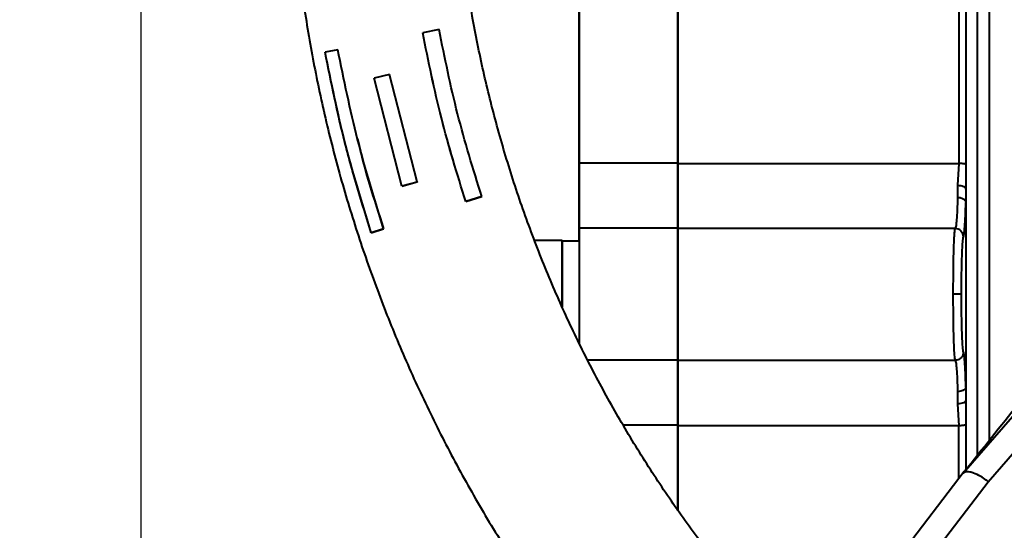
# Model space of a CAD drawing. Header units: millimetres. Extents: x 1852 to 4288, y 681 to 2404.
# Drawn here: x 2700 to 2819.7, y 1038.4 to 1100.5 of the extents above; entities that cross this region are included whole.
import ezdxf

# ---------------------------------------------------------------- set-up
doc = ezdxf.new("R2010")
doc.units = ezdxf.units.MM
doc.layers.add('AM_5', color=3, linetype='Continuous', lineweight=25)
doc.styles.add('SLDTEXTSTYLE1', font='txt.shx', dxfattribs={"width": 0.7, "bigfont": 'gbcbig.shx'})
doc.dimstyles.new('SLDDIMSTYLE12$0', dxfattribs={"dimtxt": 12, "dimasz": 10, "dimexe": 0, "dimexo": 0.0625, "dimgap": 0.875, "dimtad": 1, "dimdec": 1, "dimlfac": 1.8, "dimrnd": 1e-09, "dimzin": 12, "dimdsep": 46, "dimtxsty": 'SLDTEXTSTYLE1', "dimcen": 0.09, "dimdle": 8.16, "dimclrd": 3, "dimclre": 3, "dimadec": 0, "dimazin": 3, "dimtfac": 1, "dimtdec": 1, "dimtofl": 0, "dimtmove": 0, "dimatfit": 3, "dimfxl": 0, "dimfrac": 2, "dimtolj": 1, "dimlwd": 5, "dimlwe": 5, "dimarcsym": 0})

# ---------------------------------------------------------------- blocks, each defined once
blk = doc.blocks.new('*D99')
at = {"layer": 'AM_5', "color": 3, "lineweight": 5, "transparency": 16777216}
blk.add_line((2902.72, 1125.53), (2714.73, 1125.53), dxfattribs=at)
at = {"layer": 'AM_5', "color": 3, "linetype": 'Continuous', "lineweight": 5, "transparency": 16777216}
for p, q in [((2714.73, 1115.53), (2714.73, 893.92)), ((2856.98, 883.92), (2714.73, 883.92))]:
    blk.add_line(p, q, dxfattribs=at)
at = {"layer": 'AM_5', "color": 3, "transparency": 16777216}
for points in [[(2713.06, 1115.53), (2716.4, 1115.53), (2714.73, 1125.53)], [(2713.06, 893.92), (2716.4, 893.92), (2714.73, 883.92)]]:
    blk.add_solid(points, dxfattribs=at)
at = {"layer": 'Defpoints', "color": 0, "transparency": 16777216}
for p in [(2902.79, 1125.53), (2714.73, 883.92), (2857.04, 883.92)]:
    blk.add_point(p, dxfattribs=at)
at = {"layer": 'AM_5', "color": 0, "transparency": 16777216, "insert": (2707.85, 951.2), "char_height": 12, "attachment_point": 5, "rotation": 90, "style": 'SLDTEXTSTYLE1'}
blk.add_mtext('\\A1;245', dxfattribs=at)

msp = doc.modelspace()

# ---------------------------------------------------------------- linework, layer by layer
at = {"color": 7, "linetype": 'Continuous', "lineweight": 25}
for p, q in [((2750.979, 1099.268), (2748.984, 1098.874)), ((2748.984, 1098.874), (2748.984, 1098.869)), ((2738.665, 1096.824), (2737.118, 1096.513)), ((2737.118, 1096.513), (2737.118, 1096.511)), ((2744.959, 1093.789), (2743.097, 1093.376)), ((2746.452, 1080.26), (2743.097, 1093.376)), ((2743.097, 1093.376), (2743.097, 1093.373)), ((2746.452, 1080.257), (2743.097, 1093.373)), ((2748.297, 1080.747), (2744.959, 1093.789)), ((2768.027, 1083.066), (2780.027, 1083.066)), ((2780.027, 1082.996), (2814.161, 1082.996)), ((2814.161, 1082.996), (2814.027, 1080.344)), ((2815.027, 1082.892), (2815.027, 1079.871)), ((2746.452, 1080.26), (2748.297, 1080.747)), ((2748.297, 1080.744), (2746.452, 1080.257)), ((2746.452, 1080.257), (2746.452, 1080.26)), ((2748.297, 1080.747), (2748.297, 1080.744)), ((2814.951, 1080.052), (2815.027, 1079.871)), ((2814.958, 1080.044), (2815.028, 1080.246)), ((2815.027, 1079.871), (2815.027, 1080.243)), ((2754.224, 1078.363), (2756.156, 1078.997)), ((2756.156, 1078.991), (2754.224, 1078.358)), ((2756.156, 1078.997), (2756.156, 1078.991)), ((2815.027, 1079.871), (2815.027, 1078.265)), ((2754.224, 1078.358), (2754.224, 1078.363)), ((2815.027, 1078.265), (2815.027, 1067.065)), ((2742.734, 1074.573), (2744.232, 1075.07)), ((2744.232, 1075.068), (2742.734, 1074.571)), ((2742.734, 1074.571), (2742.734, 1074.573)), ((2744.232, 1075.07), (2744.232, 1075.068)), ((2780.027, 1075.128), (2768.027, 1075.128)), ((2813.738, 1075.078), (2780.027, 1075.078)), ((2765.927, 1073.633), (2762.615, 1073.633)), ((2768.027, 1073.573), (2765.927, 1073.573)), ((2815.027, 1067.065), (2815.027, 1055.865)), ((2814.72, 1045.388), (2831.405, 1064.625)), ((2817.74, 1044.321), (2834.397, 1063.483)), ((2769.014, 1059.138), (2780.027, 1059.138)), ((2780.027, 1059.088), (2813.738, 1059.088)), ((2815.027, 1055.865), (2815.027, 1054.255)), ((2814.027, 1053.786), (2814.161, 1051.13)), ((2815.028, 1053.879), (2814.958, 1054.083)), ((2815.027, 1054.255), (2815.027, 1051.231)), ((2780.027, 1051.2), (2773.393, 1051.2)), ((2815.027, 1051.231), (2815.027, 1045.748)), ((2814.161, 1051.13), (2780.027, 1051.13)), ((2814.834, 1045.554), (2799.164, 1025.084)), ((2796.986, 1017.273), (2817.74, 1044.321))]:
    msp.add_line(p, q, dxfattribs=at)
at = {"color": 7, "linetype": 'Continuous', "lineweight": 25, "flags": 128}
for points in [[(2768.026, 1142.977), (2768.026, 1141.719), (2768.026, 1140.115), (2768.027, 1138.173), (2768.027, 1135.903), (2768.027, 1133.314), (2768.027, 1130.419), (2768.027, 1127.232), (2768.027, 1123.766), (2768.027, 1120.038), (2768.027, 1116.065), (2768.027, 1111.866), (2768.027, 1107.46), (2768.027, 1102.867), (2768.027, 1098.109), (2768.027, 1093.208), (2768.027, 1088.186), (2768.027, 1083.066)], [(2780.027, 1083.066), (2780.027, 1088.186), (2780.027, 1093.208), (2780.027, 1098.109), (2780.027, 1102.867), (2780.027, 1107.46), (2780.027, 1111.866), (2780.027, 1116.065), (2780.027, 1120.038), (2780.027, 1123.766), (2780.027, 1127.232), (2780.027, 1130.419), (2780.027, 1133.314), (2780.027, 1135.903), (2780.027, 1138.173), (2780.027, 1140.115), (2780.026, 1141.719), (2780.026, 1142.977)], [(2814.16, 1142.779), (2814.16, 1141.531), (2814.16, 1139.938), (2814.161, 1138.007), (2814.161, 1135.747), (2814.161, 1133.168), (2814.161, 1130.283), (2814.161, 1127.104), (2814.161, 1123.646), (2814.161, 1119.927), (2814.161, 1115.961), (2814.161, 1111.769), (2814.161, 1107.369), (2814.161, 1102.782), (2814.161, 1098.029), (2814.161, 1093.131), (2814.161, 1088.113), (2814.161, 1082.996)], [(2815.026, 1142.289), (2815.026, 1141.05), (2815.027, 1139.467), (2815.027, 1137.548), (2815.027, 1135.303), (2815.027, 1132.74), (2815.027, 1129.874), (2815.027, 1126.715), (2815.027, 1123.28), (2815.027, 1119.584), (2815.027, 1115.645), (2815.027, 1111.48), (2815.027, 1107.108), (2815.027, 1102.55), (2815.027, 1097.828), (2815.027, 1092.962), (2815.027, 1087.976), (2815.027, 1082.892)], [(2768.027, 1073.573), (2768.027, 1077.095), (2768.027, 1082.013), (2768.027, 1086.854), (2768.027, 1091.595), (2768.027, 1096.212), (2768.027, 1100.68), (2768.027, 1104.978), (2768.027, 1109.082), (2768.027, 1112.973), (2768.027, 1116.63), (2768.027, 1120.035), (2768.027, 1123.171), (2768.027, 1126.021), (2768.027, 1128.57), (2768.027, 1130.807), (2768.026, 1132.719), (2768.026, 1134.297), (2768.026, 1135.533), (2768.026, 1136.42), (2768.026, 1136.955), (2768.026, 1137.133)], [(2817.855, 1103.696), (2817.855, 1099.144), (2817.855, 1094.441), (2817.855, 1089.609), (2817.855, 1084.67), (2817.855, 1079.649), (2817.855, 1074.568), (2817.855, 1069.451), (2817.855, 1064.323), (2817.855, 1059.206), (2817.855, 1054.125), (2817.855, 1049.3)], [(2816.441, 1047.555), (2816.441, 1051.81), (2816.441, 1056.895), (2816.441, 1062.026), (2816.441, 1067.179), (2816.441, 1072.332), (2816.441, 1077.459), (2816.441, 1082.537), (2816.441, 1087.542), (2816.441, 1092.451), (2816.441, 1097.241), (2816.441, 1101.891)], [(2768.027, 1083.066), (2768.027, 1081.476), (2768.027, 1079.987), (2768.027, 1078.639), (2768.027, 1077.47), (2768.027, 1076.511), (2768.027, 1075.789), (2768.027, 1075.324), (2768.027, 1075.128)], [(2780.027, 1083.066), (2780.027, 1081.476), (2780.027, 1079.987), (2780.027, 1078.639), (2780.027, 1077.47), (2780.027, 1076.511), (2780.027, 1075.789), (2780.027, 1075.324), (2780.027, 1075.128)], [(2814.027, 1080.344), (2814.027, 1080.151), (2814.027, 1079.961), (2814.027, 1079.774), (2814.027, 1079.589), (2814.027, 1079.406), (2814.027, 1079.227), (2814.027, 1079.05), (2814.027, 1078.876)], [(2768.027, 1075.128), (2768.027, 1074.875), (2768.027, 1074.252), (2768.027, 1073.286), (2768.027, 1072.026), (2768.027, 1070.532), (2768.027, 1068.874), (2768.027, 1067.133), (2768.027, 1065.392), (2768.027, 1063.734), (2768.027, 1062.24), (2768.027, 1061.159)], [(2780.027, 1059.138), (2780.027, 1059.391), (2780.027, 1060.014), (2780.027, 1060.979), (2780.027, 1062.24), (2780.027, 1063.734), (2780.027, 1065.392), (2780.027, 1067.133), (2780.027, 1068.874), (2780.027, 1070.532), (2780.027, 1072.026), (2780.027, 1073.286), (2780.027, 1074.252), (2780.027, 1074.875), (2780.027, 1075.128)], [(2765.927, 1073.633), (2765.927, 1073.589), (2765.927, 1073.241), (2765.927, 1072.564), (2765.927, 1071.594), (2765.927, 1070.383), (2765.927, 1068.997), (2765.927, 1067.511), (2765.927, 1066.004), (2765.927, 1065.56)], [(2765.927, 1065.577), (2765.927, 1066.524), (2765.927, 1068.03), (2765.927, 1069.486), (2765.927, 1070.814), (2765.927, 1071.941), (2765.927, 1072.804), (2765.927, 1073.358), (2765.927, 1073.571), (2765.927, 1073.573)], [(2780.027, 1058.727), (2780.027, 1058.477), (2780.027, 1057.755), (2780.027, 1056.796), (2780.027, 1055.627), (2780.027, 1054.279), (2780.027, 1052.79), (2780.027, 1051.2)], [(2814.027, 1055.257), (2814.027, 1055.083), (2814.027, 1054.906), (2814.027, 1054.725), (2814.027, 1054.543), (2814.027, 1054.357), (2814.027, 1054.169), (2814.027, 1053.978), (2814.027, 1053.786)], [(2780.027, 1040.807), (2780.027, 1041.058), (2780.027, 1046.08), (2780.027, 1051.2)], [(2814.161, 1044.666), (2814.161, 1046.007), (2814.161, 1051.13)]]:
    msp.add_lwpolyline(points, dxfattribs=at)
at = {"color": 7, "linetype": 'Continuous', "lineweight": 25}
msp.add_arc((2813.741, 940.469), 126.631, 89.65559, 90.10778, dxfattribs=at)
for points, knots in [([(2902.594, 956.935), (2905.154, 956.96), (2908.734, 956.995), (2914.004, 957.274), (2918.468, 957.609), (2923.784, 958.175), (2929.353, 958.948), (2935.167, 959.958), (2941.138, 961.214), (2947.214, 962.725), (2953.352, 964.495), (2959.517, 966.53), (2965.681, 968.829), (2971.817, 971.394), (2977.906, 974.225), (2983.925, 977.319), (2989.858, 980.673), (2995.687, 984.285), (3001.397, 988.151), (3006.972, 992.265), (3012.4, 996.622), (3017.665, 1001.216), (3022.757, 1006.041), (3027.661, 1011.089), (3032.368, 1016.352), (3036.866, 1021.822), (3041.144, 1027.49), (3045.193, 1033.347), (3049.003, 1039.384), (3052.564, 1045.589), (3055.87, 1051.954), (3058.91, 1058.467), (3061.68, 1065.116), (3064.17, 1071.89), (3066.375, 1078.778), (3068.29, 1085.767), (3069.909, 1092.844), (3071.226, 1099.998), (3072.239, 1107.215), (3072.944, 1114.482), (3073.337, 1121.786), (3073.415, 1129.114), (3073.178, 1136.452), (3072.624, 1143.787), (3071.752, 1151.105), (3070.562, 1158.392), (3069.054, 1165.634), (3067.229, 1172.819), (3065.088, 1179.932), (3062.634, 1186.959), (3059.87, 1193.888), (3056.797, 1200.704), (3053.42, 1207.395), (3049.742, 1213.947), (3045.768, 1220.347), (3041.503, 1226.582), (3036.952, 1232.64), (3032.12, 1238.508), (3027.013, 1244.175), (3021.637, 1249.627), (3016.19, 1254.675), (3010.717, 1259.327), (3005.258, 1263.597), (2999.633, 1267.639), (2993.852, 1271.447), (2987.924, 1275.016), (2981.862, 1278.338), (2975.676, 1281.408), (2969.38, 1284.221), (2962.986, 1286.773), (2956.511, 1289.059), (2949.973, 1291.076), (2943.398, 1292.818), (2936.825, 1294.283), (2930.331, 1295.465), (2924.042, 1296.362), (2918.518, 1296.945), (2913.635, 1297.313), (2908.811, 1297.552), (2902.837, 1297.67), (2897.32, 1297.559), (2892.051, 1297.287), (2887.587, 1296.95), (2882.27, 1296.385), (2876.701, 1295.612), (2870.888, 1294.602), (2864.917, 1293.345), (2858.841, 1291.835), (2852.703, 1290.064), (2846.538, 1288.03), (2840.374, 1285.73), (2834.237, 1283.165), (2828.149, 1280.335), (2822.13, 1277.241), (2816.197, 1273.886), (2810.368, 1270.274), (2804.658, 1266.409), (2799.082, 1262.295), (2793.655, 1257.937), (2788.389, 1253.343), (2783.298, 1248.519), (2778.393, 1243.471), (2773.686, 1238.208), (2769.189, 1232.738), (2764.91, 1227.07), (2760.862, 1221.213), (2757.052, 1215.176), (2753.49, 1208.97), (2750.185, 1202.605), (2747.143, 1196.093), (2744.381, 1189.442), (2742.044, 1183.16), (2740.765, 1179.055), (2740.202, 1177.246)], [0, 0, 0, 0, 0.01020738, 0.01427401, 0.02103699, 0.02805607, 0.03558666, 0.0434511, 0.05157826, 0.05991132, 0.06840986, 0.07704394, 0.08579098, 0.09463359, 0.10355821, 0.11255405, 0.12161242, 0.13072624, 0.1398897, 0.14909794, 0.15834689, 0.16763314, 0.17695375, 0.18630622, 0.19568842, 0.20509849, 0.21453484, 0.22399606, 0.23348097, 0.24298851, 0.25251779, 0.26206801, 0.27163852, 0.28122873, 0.29083816, 0.30046642, 0.31011319, 0.31977821, 0.32946132, 0.33916239, 0.34888138, 0.35861831, 0.36837328, 0.37814642, 0.38793798, 0.39774825, 0.40757761, 0.41742653, 0.42729557, 0.4371854, 0.4470968, 0.45703069, 0.46698816, 0.47697044, 0.48697902, 0.49701559, 0.50708218, 0.51718117, 0.52731537, 0.53748817, 0.54770366, 0.5569145, 0.56612256, 0.57532659, 0.5845258, 0.59371913, 0.60290519, 0.61208206, 0.62124705, 0.63039624, 0.63952364, 0.64861966, 0.65766788, 0.66663751, 0.67546331, 0.68397889, 0.69196332, 0.69760555, 0.70350123, 0.71121989, 0.72142727, 0.72549391, 0.73225688, 0.73927596, 0.74680655, 0.754671, 0.76279816, 0.77113122, 0.77962976, 0.78826384, 0.79701087, 0.80585349, 0.81477811, 0.82377394, 0.83283231, 0.84194614, 0.85110959, 0.86031783, 0.86956679, 0.87885303, 0.88817364, 0.89752611, 0.90690831, 0.91631839, 0.92575473, 0.93521596, 0.94470086, 0.95420841, 0.96373768, 0.97328791, 0.98285841, 0.99244862, 1, 1, 1, 1]), ([(2794.443, 1023.343), (2793.482, 1024.343), (2790.993, 1026.936), (2787.211, 1031.349), (2783.08, 1036.552), (2779.179, 1041.957), (2775.509, 1047.544), (2772.083, 1053.305), (2768.909, 1059.228), (2765.995, 1065.304), (2763.35, 1071.518), (2760.982, 1077.861), (2758.898, 1084.318), (2757.103, 1090.877), (2755.603, 1097.525), (2754.404, 1104.249), (2753.51, 1111.035), (2752.924, 1117.869), (2752.651, 1124.737), (2752.692, 1131.624), (2753.049, 1138.517), (2753.724, 1145.401), (2754.718, 1152.261), (2756.029, 1159.083), (2757.658, 1165.852), (2759.604, 1172.554), (2761.864, 1179.173), (2764.436, 1185.697), (2767.317, 1192.11), (2770.503, 1198.397), (2773.991, 1204.546), (2777.776, 1210.542), (2781.852, 1216.371), (2786.215, 1222.02), (2790.859, 1227.476), (2795.778, 1232.725), (2800.787, 1237.581), (2805.842, 1242.053), (2810.901, 1246.151), (2816.127, 1250.027), (2821.521, 1253.658), (2825.997, 1256.456), (2828.722, 1257.952), (2829.548, 1258.406)], [0, 0, 0, 0, 0.0151775, 0.0393292, 0.0635604, 0.0878663, 0.1122429, 0.1366868, 0.161195, 0.1857649, 0.2103945, 0.2350819, 0.2598255, 0.2846241, 0.3094766, 0.3343824, 0.3593409, 0.3843518, 0.409415, 0.4345306, 0.4596989, 0.4849206, 0.5101965, 0.5355275, 0.5609152, 0.5863611, 0.6118672, 0.6374358, 0.6630699, 0.6887726, 0.714548, 0.7404006, 0.7663359, 0.7923603, 0.8184816, 0.8447092, 0.8710544, 0.8948026, 0.918543, 0.942272, 0.9659875, 0.9896862, 1, 1, 1, 1]), ([(2780.027, 1071.133), (2780.027, 1072.92), (2780.027, 1077.855), (2780.027, 1085.795), (2780.027, 1094.764), (2780.027, 1103.252), (2780.027, 1111.119), (2780.027, 1118.229), (2780.027, 1124.462), (2780.027, 1129.707), (2780.027, 1133.885), (2780.026, 1136.892), (2780.026, 1138.783), (2780.026, 1139.008), (2780.026, 1139.119)], [0, 0, 0, 0, 0.0491193, 0.1356914, 0.2222635, 0.3088355, 0.3954076, 0.4819796, 0.5685517, 0.6551237, 0.7416958, 0.8282679, 0.9148399, 1, 1, 1, 1]), ([(2732.724, 1128.427), (2732.708, 1127.435), (2732.652, 1123.996), (2732.888, 1118.107), (2733.427, 1110.773), (2734.303, 1103.455), (2735.493, 1096.168), (2737.001, 1088.925), (2738.826, 1081.741), (2740.966, 1074.628), (2743.42, 1067.6), (2746.185, 1060.672), (2749.258, 1053.855), (2752.635, 1047.165), (2756.313, 1040.613), (2760.286, 1034.213), (2764.551, 1027.978), (2769.102, 1021.919), (2773.934, 1016.051), (2779.041, 1010.385), (2784.418, 1004.932), (2789.865, 999.885), (2795.338, 995.232), (2800.796, 990.963), (2806.421, 986.921), (2812.203, 983.112), (2818.13, 979.544), (2824.193, 976.222), (2830.378, 973.152), (2836.675, 970.338), (2843.069, 967.786), (2849.544, 965.5), (2856.082, 963.484), (2862.657, 961.741), (2869.229, 960.277), (2875.723, 959.095), (2882.013, 958.198), (2887.536, 957.614), (2892.419, 957.248), (2897.243, 957.001), (2900.658, 956.959), (2902.594, 956.935)], [0, 0, 0, 0, 0.01109766, 0.03845632, 0.06586598, 0.09332727, 0.12084104, 0.14840835, 0.17603052, 0.20370911, 0.23144601, 0.25924341, 0.28710389, 0.31503048, 0.34302669, 0.37109662, 0.39924508, 0.42747773, 0.45580122, 0.48422349, 0.51275401, 0.54140426, 0.56723687, 0.59306169, 0.61887522, 0.6446752, 0.67045871, 0.69622182, 0.72195917, 0.74766321, 0.77332291, 0.7989215, 0.8244321, 0.84980864, 0.87496476, 0.89971751, 0.9236002, 0.94599323, 0.96181736, 0.97835234, 1, 1, 1, 1]), ([(2756.156, 1078.997), (2755.124, 1082.324), (2753.055, 1088.993), (2751.672, 1095.837), (2750.979, 1099.268)], [0, 0, 0, 0, 0.498853, 1, 1, 1, 1]), ([(2754.224, 1078.363), (2753.179, 1081.729), (2751.085, 1088.477), (2749.685, 1095.403), (2748.984, 1098.874)], [0, 0, 0, 0, 0.4988559, 1, 1, 1, 1]), ([(2754.224, 1078.358), (2753.177, 1081.732), (2751.083, 1088.481), (2749.683, 1095.406), (2748.984, 1098.869)], [0, 0, 0, 0, 0.5000003, 1, 1, 1, 1]), ([(2744.232, 1075.07), (2743.114, 1078.673), (2740.894, 1085.831), (2739.405, 1093.176), (2738.665, 1096.824)], [0, 0, 0, 0, 0.5034187, 1, 1, 1, 1]), ([(2742.734, 1074.573), (2741.606, 1078.211), (2739.366, 1085.43), (2737.863, 1092.838), (2737.118, 1096.513)], [0, 0, 0, 0, 0.5039201, 1, 1, 1, 1]), ([(2742.734, 1074.571), (2741.614, 1078.18), (2739.373, 1085.4), (2737.87, 1092.807), (2737.118, 1096.511)], [0, 0, 0, 0, 0.5000002, 1, 1, 1, 1]), ([(2741.041, 1086.041), (2741.055, 1085.977), (2741.873, 1082.257), (2743.062, 1078.631), (2744.232, 1075.068)], [0, 0, 0, 0, 0.0169976, 1, 1, 1, 1]), ([(2814.027, 1078.876), (2814.009, 1078.358), (2813.972, 1077.275), (2813.905, 1076.152), (2813.825, 1075.313), (2813.77, 1075.163), (2813.738, 1075.078)], [0, 0, 0, 0, 0.238827, 0.4998504, 0.7147809, 1, 1, 1, 1]), ([(2814.027, 1078.876), (2814.125, 1078.869), (2814.303, 1078.857), (2814.538, 1078.789), (2814.767, 1078.681), (2814.933, 1078.532), (2815.014, 1078.375), (2815.023, 1078.298), (2815.027, 1078.265)], [0, 0, 0, 0, 0.1897895, 0.3410336, 0.4929318, 0.7407571, 0.8890122, 1, 1, 1, 1]), ([(2814.738, 1074.079), (2814.767, 1074.16), (2814.824, 1074.322), (2814.903, 1075.246), (2814.973, 1076.548), (2815.009, 1077.693), (2815.027, 1078.265)], [0, 0, 0, 0, 0.2593689, 0.5184047, 0.7594263, 1, 1, 1, 1]), ([(2814.834, 1045.554), (2819.251, 1051.09), (2827.137, 1060.975), (2835.071, 1070.922), (2838.563, 1075.298)], [0, 0, 0, 0, 0.56000043, 1, 1, 1, 1]), ([(2813.502, 1067.099), (2813.505, 1067.962), (2813.51, 1069.72), (2813.552, 1072.208), (2813.61, 1073.863), (2813.676, 1074.844), (2813.716, 1074.993), (2813.738, 1075.078)], [0, 0, 0, 0, 0.21063335, 0.4294058, 0.67937103, 0.81669182, 1, 1, 1, 1]), ([(2814.738, 1074.079), (2814.724, 1074.204), (2814.703, 1074.397), (2814.579, 1074.63), (2814.45, 1074.79), (2814.29, 1074.919), (2814.057, 1075.044), (2813.864, 1075.064), (2813.738, 1075.078)], [0, 0, 0, 0, 0.2394737, 0.3683715, 0.5, 0.6316285, 0.7605263, 1, 1, 1, 1]), ([(2814.502, 1067.097), (2814.505, 1067.994), (2814.512, 1069.786), (2814.566, 1072.063), (2814.644, 1073.688), (2814.706, 1073.948), (2814.738, 1074.079)], [0, 0, 0, 0, 0.2498695, 0.4997255, 0.7497355, 1, 1, 1, 1]), ([(2813.738, 1059.088), (2813.708, 1059.234), (2813.655, 1059.491), (2813.592, 1060.8), (2813.551, 1062.222), (2813.523, 1063.77), (2813.506, 1065.417), (2813.504, 1066.545), (2813.502, 1067.099)], [0, 0, 0, 0, 0.2452809, 0.4288993, 0.5790518, 0.7242842, 0.8645993, 1, 1, 1, 1]), ([(2814.738, 1060.087), (2814.707, 1060.221), (2814.644, 1060.488), (2814.567, 1062.12), (2814.512, 1064.404), (2814.505, 1066.199), (2814.502, 1067.097)], [0, 0, 0, 0, 0.249886, 0.4997488, 0.7497519, 1, 1, 1, 1]), ([(2780.027, 1040.866), (2780.027, 1043.344), (2780.027, 1048.784), (2780.027, 1056.308), (2780.027, 1061.294), (2780.027, 1063.133)], [0, 0, 0, 0, 0.345584, 0.7587115, 1, 1, 1, 1]), ([(2814.738, 1060.087), (2814.724, 1059.962), (2814.703, 1059.768), (2814.579, 1059.536), (2814.45, 1059.376), (2814.29, 1059.247), (2814.057, 1059.122), (2813.864, 1059.101), (2813.738, 1059.088)], [0, 0, 0, 0, 0.239471, 0.3683705, 0.5000015, 0.6316323, 0.7605311, 1, 1, 1, 1]), ([(2815.027, 1055.865), (2815.008, 1056.457), (2814.971, 1057.649), (2814.9, 1058.955), (2814.821, 1059.848), (2814.765, 1060.008), (2814.738, 1060.087)], [0, 0, 0, 0, 0.2485215, 0.4999911, 0.7509557, 1, 1, 1, 1]), ([(2813.738, 1059.088), (2813.77, 1058.999), (2813.825, 1058.843), (2813.904, 1057.995), (2813.972, 1056.866), (2814.009, 1055.778), (2814.027, 1055.257)], [0, 0, 0, 0, 0.2851739, 0.500074, 0.7610217, 1, 1, 1, 1]), ([(2815.027, 1055.865), (2815.022, 1055.823), (2815.012, 1055.743), (2814.947, 1055.634), (2814.864, 1055.541), (2814.783, 1055.478), (2814.737, 1055.449), (2814.707, 1055.431), (2814.612, 1055.38), (2814.392, 1055.297), (2814.154, 1055.271), (2814.027, 1055.257)], [0, 0, 0, 0, 0.13274928, 0.2587097, 0.38346285, 0.46187539, 0.50802694, 0.51153962, 0.54269826, 0.7552829, 1, 1, 1, 1]), ([(2780.027, 1051.13), (2780.027, 1048.695), (2780.027, 1045.208), (2780.027, 1041.873), (2780.027, 1040.866)], [0, 0, 0, 0, 0.6980153, 1, 1, 1, 1]), ([(2814.72, 1045.388), (2814.715, 1045.384), (2814.703, 1045.375), (2814.71, 1045.391), (2814.75, 1045.447), (2814.802, 1045.513), (2814.834, 1045.554)], [0, 0, 0, 0, 0.1147934, 0.2642503, 0.5426543, 1, 1, 1, 1]), ([(2817.74, 1044.321), (2817.711, 1044.345), (2817.625, 1044.417), (2817.335, 1044.647), (2816.759, 1045.041), (2816.084, 1045.368), (2815.545, 1045.515), (2815.075, 1045.565), (2814.86, 1045.458), (2814.72, 1045.388)], [0, 0, 0, 0, 0.0260712, 0.0753359, 0.2510277, 0.500322, 0.632163, 0.7609985, 1, 1, 1, 1])]:
    msp.add_open_spline(points, degree=3, knots=knots, dxfattribs=at)
for points in [[(2780.026, 1142.779), (2780.026, 1142.204), (2780.026, 1141.055), (2780.027, 1138.454), (2780.027, 1135.239), (2780.027, 1131.377), (2780.027, 1126.919), (2780.027, 1121.903), (2780.027, 1116.377), (2780.027, 1110.392), (2780.027, 1104.003), (2780.027, 1097.267), (2780.027, 1090.26), (2780.027, 1085.417), (2780.027, 1082.996)], [(2780.027, 1082.996), (2780.027, 1081.934), (2780.027, 1079.81), (2780.027, 1077.28), (2780.027, 1075.508), (2780.027, 1075.221), (2780.027, 1075.078)], [(2815.027, 1082.892), (2814.977, 1082.907), (2814.879, 1082.937), (2814.666, 1082.97), (2814.423, 1082.992), (2814.248, 1082.994), (2814.161, 1082.996)], [(2814.027, 1080.344), (2814.157, 1080.337), (2814.418, 1080.322), (2814.759, 1080.215), (2814.887, 1080.106), (2814.951, 1080.052)], [(2780.027, 1075.078), (2780.027, 1074.929), (2780.027, 1074.632), (2780.027, 1072.776), (2780.027, 1070.173), (2780.027, 1068.124), (2780.027, 1067.099)], [(2780.027, 1067.099), (2780.027, 1066.074), (2780.027, 1064.024), (2780.027, 1061.414), (2780.027, 1059.546), (2780.027, 1059.241), (2780.027, 1059.088)], [(2780.027, 1059.088), (2780.027, 1058.94), (2780.027, 1058.644), (2780.027, 1056.859), (2780.027, 1054.319), (2780.027, 1052.193), (2780.027, 1051.13)], [(2815.027, 1054.255), (2815.012, 1054.193), (2814.982, 1054.07), (2814.75, 1053.915), (2814.42, 1053.807), (2814.158, 1053.793), (2814.027, 1053.786)], [(2815.027, 1051.231), (2814.977, 1051.217), (2814.879, 1051.187), (2814.666, 1051.155), (2814.423, 1051.134), (2814.248, 1051.131), (2814.161, 1051.13)]]:
    msp.add_open_spline(points, degree=3, dxfattribs=at)

# ---------------------------------------------------------------- dimensions: what is measured, and where the dimension line sits
at = {"layer": 'AM_5'}
dim = msp.add_linear_dim(base=(2714.729, 883.919), p1=(2902.785, 1125.531), p2=(2857.04, 883.919), angle=90, text='245', dimstyle='SLDDIMSTYLE12$0', override={"dimlfac": 1}, dxfattribs=at)
dim.commit()
dim.dimension.update_dxf_attribs({"geometry": '*D99', "text_midpoint": (2714.729, 951.201), "dimtype": 160})

doc.saveas('drawing.dxf')
